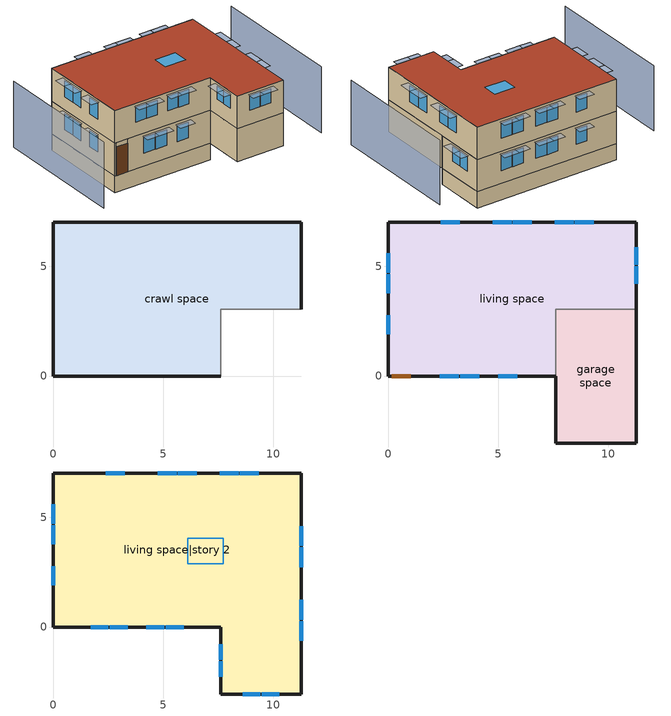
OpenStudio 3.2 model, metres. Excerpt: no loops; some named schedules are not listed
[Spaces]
crawl space
 floor foundation (FloorFndGrndCS): 0,0 0,7.01 11.28,7.01 11.28,3.05 7.62,3.05 7.62,0 z-1.22
 wall foundation (WallFndGrndCS): 11.28,3.05 11.28,7.01 0,7.01 0,0 7.62,0 z-1.22:0
 wall adiabatic (WallFndGrndCS): 7.62,0 7.62,3.05 11.28,3.05 z-1.22:0
garage space
 floor foundation (FloorFndGrndUnfinSlab): 7.62,-3.05 7.62,3.05 11.28,3.05 11.28,-3.05 z0
 wall outside (WallExtUninsUnfin): 7.62,0 7.62,-3.05 11.28,-3.05 11.28,3.05 z0:2.44
 wall to living space (WallIntFinInsUnfin Reversed): 11.28,3.05 7.62,3.05 7.62,0 z0:2.44
living space
 floor to crawl space (FloorCSInsFin Reversed): 0,0 0,7.01 11.28,7.01 11.28,3.05 7.62,3.05 7.62,0 z0
 wall outside (WallExtInsFin): 11.28,3.05 11.28,7.01 0,7.01 0,0 0.13,0 1.05,0 7.62,0 z0:2.44
 window (WindowConstruction): 2.33,0 3.21,0 / 3.27,0 4.14,0 / 4.99,0 5.87,0 z0.97:2.13; 9.35,7.01 8.49,7.01 / 8.43,7.01 7.57,7.01 / 6.53,7.01 5.67,7.01 / 5.61,7.01 4.75,7.01 / 3.25,7.01 2.39,7.01 z0.98:2.13; 0,5.58 0,4.7 / 0,4.64 0,3.77 / 0,2.78 0,1.9 z0.96:2.13; 11.28,4.19 11.28,5 / 11.28,5.06 11.28,5.87 z1.06:2.13
 door (Door): 0.15,0 1.02,0 z0:2.13
living space|story 2
 floor to garage space (FloorFinInsUnfin): 11.28,3.05 11.28,-3.05 7.62,-3.05 7.62,3.05 z2.44
 floor to living space (FloorFinUninsFin): 11.28,7.01 11.28,3.05 7.62,3.05 7.62,0 0,0 0,7.01 z2.44
 wall outside (WallExtInsFin): 0,7.01 0,0 7.62,0 7.62,-3.05 11.28,-3.05 11.28,7.01 0,7.01 z2.44:4.88
 window (WindowConstruction): 8.62,-3.05 9.42,-3.05 / 9.48,-3.05 10.28,-3.05 z3.51:4.57; 1.69,0 2.51,0 / 2.57,0 3.39,0 / 4.23,0 5.05,0 / 5.11,0 5.93,0 z3.49:4.57; 9.35,7.01 8.49,7.01 / 8.43,7.01 7.57,7.01 / 6.53,7.01 5.67,7.01 / 5.61,7.01 4.75,7.01 / 3.25,7.01 2.39,7.01 z3.42:4.57; 7.62,-0.79 7.62,-1.49 / 7.62,-1.55 7.62,-2.26 z3.63:4.57; 0,5.58 0,4.7 / 0,4.64 0,3.77 / 0,2.78 0,1.9 z3.4:4.57; 11.28,-0.64 11.28,0.27 / 11.28,0.34 11.28,1.25 / 11.28,2.72 11.28,3.63 / 11.28,3.69 11.28,4.6 z3.36:4.57
 roof outside (RoofFinInsExt): 7.62,0 7.62,-3.05 11.28,-3.05 11.28,7.01 0,7.01 0,0 z4.88
 skylight (SkylightConstruction): 6.11,2.88 7.73,2.88 7.73,4.03 6.11,4.03 z4.88
shading: -3.05,7.01 -3.05,-3.05 / 14.33,-3.05 14.33,7.01 z0:4.88; 11.28,5.15 11.28,4.04 11.89,4.04 11.89,5.15 z2.29; 11.28,4.75 11.28,3.54 11.89,3.54 11.89,4.75 z4.72; 11.28,3.78 11.28,2.56 11.89,2.56 11.89,3.78 z4.72; 11.28,1.4 11.28,0.18 11.89,0.18 11.89,1.4 z4.72; 8.34,7.01 9.5,7.01 9.5,7.62 8.34,7.62 z4.72; 11.28,6.02 11.28,4.91 11.89,4.91 11.89,6.02 z2.29; 10.43,-3.05 9.33,-3.05 9.33,-3.66 10.43,-3.66 z4.72; 0,3.61 0,4.8 -0.61,4.8 -0.61,3.61 z2.29; 9.57,-3.05 8.47,-3.05 8.47,-3.66 9.57,-3.66 z4.72; 5.52,7.01 6.68,7.01 6.68,7.62 5.52,7.62 z2.29; 6.02,0 4.84,0 4.84,-0.61 6.02,-0.61 z2.29; 5.52,7.01 6.68,7.01 6.68,7.62 5.52,7.62 z4.72; 4.3,0 3.12,0 3.12,-0.61 4.3,-0.61 z2.29; 3.54,0 2.42,0 2.42,-0.61 3.54,-0.61 z4.72; 6.08,0 4.96,0 4.96,-0.61 6.08,-0.61 z4.72; 2.66,0 1.54,0 1.54,-0.61 2.66,-0.61 z4.72; 0,1.75 0,2.93 -0.61,2.93 -0.61,1.75 z2.29; 4.59,7.01 5.76,7.01 5.76,7.62 4.59,7.62 z4.72; 2.24,7.01 3.4,7.01 3.4,7.62 2.24,7.62 z4.72; 0,3.61 0,4.8 -0.61,4.8 -0.61,3.61 z4.72; 8.34,7.01 9.5,7.01 9.5,7.62 8.34,7.62 z2.29; 0,1.75 0,2.93 -0.61,2.93 -0.61,1.75 z4.72; 7.41,7.01 8.58,7.01 8.58,7.62 7.41,7.62 z2.29; 7.41,7.01 8.58,7.01 8.58,7.62 7.41,7.62 z4.72; 4.59,7.01 5.76,7.01 5.76,7.62 4.59,7.62 z2.29; 3.36,0 2.18,0 2.18,-0.61 3.36,-0.61 z2.29; 7.62,-1.65 7.62,-0.63 7.01,-0.63 7.01,-1.65 z4.72; 7.62,-2.42 7.62,-1.4 7.01,-1.4 7.01,-2.42 z4.72; 0,4.55 0,5.73 -0.61,5.73 -0.61,4.55 z4.72; 5.2,0 4.08,0 4.08,-0.61 5.2,-0.61 z4.72; 0,4.55 0,5.73 -0.61,5.73 -0.61,4.55 z2.29; 2.24,7.01 3.4,7.01 3.4,7.62 2.24,7.62 z2.29; 11.28,0.43 11.28,-0.79 11.89,-0.79 11.89,0.43 z4.72
[Site]
Denver Intl Ap_CO_USA: Latitude {deg}=39.83; Longitude {deg}=-104.65; Time Zone {hr}=-7; Elevation {m}=1650; Terrain=Suburbs
[ClimateZones]
Climate Zone Institution Name 1=Building America; Climate Zone Document Year 1=0; Climate Zone Value 1=Cold
[Site:WaterMainsTemperature]
Calculation Method=Correlation; Annual Average Outdoor Air Temperature {C}=10.8753; Maximum Difference In Monthly Average Outdoor Air Temperatures {deltaC}=23.1524
[Site:GroundTemperature:Deep]
10.8753, 10.8753, 10.8753, 10.8753, 10.8753, 10.8753, 10.8753, 10.8753, 10.8753, 10.8753, 10.8753, 10.8753
[Building]
Building 1: North Axis {deg}=22.5; Standards Number of Stories=3; Standards Number of Above Ground Stories=3; Standards Building Type=singlefamilydetached; Standards Number of Living Units=1
[Material] Roughness=Rough
Name | Thickness {m} | Conductivity {W/m-K} | Density {kg/m3} | Specific Heat {J/kg-K} | Thermal Absorptance | Solar Absorptance | Visible Absorptance
Asphalt Shingles, Medium | 0.009525 | 0.162714 | 1121.4 | 1465.45 | 0.91 | 0.85 | 0.85
RoofSheathing | 0.01905 | 0.115458 | 512.64 | 1214.23 | 0.82 | 0.3 | 0.3
RoofIns | 0.23495 | 0.0475499 | 78.34581 | 1123.46 | 0.91 | 0.85 | 0.91
Drywall 0.5 in. | 0.0127 | 0.160291 | 801 | 837.4 | 0.9 | 0.5 | 0.1
FoundationExtVertIns | 0.051816 | 0.029427 | 32.04 | 1214.23
Concrete 8.0 in.; FootingMaterial | 0.2032 | 1.803125 | 2242.8 | 837.4 | 0.9
Concrete 4.0 in. | 0.1016 | 1.803125 | 2242.8 | 837.4 | 0.9
FloorIns | 0.23495 | 2.59817 | 67.691 | 1210.98 | 0.82 | 0.3 | 0.3
Wood Floor | 0.015875 | 0.115458 | 544.68 | 1214.23
Floor Covering | 0.0127 | 0.0433444 | 54.468 | 1339.84 | 0.9 | 0.9
FloorIns 1 | 0.1397 | 0.0489548 | 106.365 | 1151.69 | 0.82 | 0.3 | 0.3
FloorFinStudAndAirFloor | 0.1397 | 0.557395 | 67.691 | 1210.98 | 0.9 | 0.5 | 0.9
Vinyl, Light | 0.009525 | 0.089435 | 177.822 | 1046.75 | 0.9 | 0.3 | 0.3
WallSheathing | 0.0127 | 0.115458 | 512.64 | 1214.23 | 0.82 | 0.3 | 0.3
WallStudAndCavity | 0.0889 | 0.054245 | 162.403 | 1178.92 | 0.9 | 0.3 | 0.9
WallStudAndCavity 1 | 0.0889 | 0.0548529 | 162.403 | 1178.92 | 0.82 | 0.3 | 0.82
WallStudAndCavity 2 | 0.0889 | 0.393744 | 83.0341 | 1211.67 | 0.9 | 0.3 | 0.9
WallStudAndCavity 3 | 0.0889 | 0.397942 | 83.0341 | 1211.67 | 0.82 | 0.3 | 0.3
res furniture material living space|story 2 | 0.1524 | 0.115458 | 640.8 | 1214.23 | 0.9 | 0.6 | 0.1
DoorMaterial | 0.04445 | 0.0612267 | 512.64 | 1214.23 | 0.82 | 0.3 | 0.3
[Construction]
RoofFinInsExt: Asphalt Shingles, Medium, RoofSheathing, RoofIns, Drywall 0.5 in.
WallFndGrndCS: Concrete 8.0 in.
FloorFndGrndCS; FloorFndGrndUnfinSlab: Concrete 4.0 in.
FloorCSInsFin Reversed: Floor Covering, Wood Floor, RoofSheathing, FloorIns
FootingConstruction: FootingMaterial
FloorFinInsUnfin: FloorIns 1, RoofSheathing, Wood Floor, Floor Covering
FloorFinUninsFin: Drywall 0.5 in., FloorFinStudAndAirFloor, RoofSheathing, Wood Floor, Floor Covering
WallExtInsFin: Vinyl, Light, WallSheathing, WallStudAndCavity, Drywall 0.5 in.
WallIntFinInsUnfin Reversed: WallStudAndCavity 1, WallSheathing
WallExtUninsUnfin: Vinyl, Light, WallSheathing, WallStudAndCavity 2
WallIntFinUninsFin: WallStudAndCavity 3, Drywall 0.5 in.
res furniture construction living space|story 2; res furniture construction living space; res furniture construction garage space: res furniture material living space|story 2
WindowConstruction: WindowMaterial
SkylightConstruction: SkylightMaterial
Door: DoorMaterial
[WindowMaterial:Shade]
CoolingShade: Solar Transmittance=0.999; Solar Reflectance=0.00099; Visible Transmittance=0.999; Visible Reflectance=0.00099; Thermal Hemispherical Emissivity=1e-05; Thermal Transmittance=0.999; Thickness {m}=0.0001; Conductivity {W/m-K}=10000; Shade to Glass Distance {m}=0.001; Top Opening Multiplier=0; Bottom Opening Multiplier=0; Left-Side Opening Multiplier=0; Right-Side Opening Multiplier=0; Airflow Permeability=0
[WindowMaterial:SimpleGlazingSystem]
Name | U-Factor {W/m2-K} | Solar Heat Gain Coefficient
WindowMaterial | 2.10086 | 0.21
SkylightMaterial | 1.87374 | 0.45
[ThermalZone] Use Ideal Air Loads=No
living zone; garage zone; crawl zone
[Sizing:Zone] Zone Cooling Design Supply Air Temperature Input Method=SupplyAirTemperature; Zone Cooling Design Supply Air Temperature {C}=14; Zone Cooling Design Supply Air Temperature Difference {deltaC}=11.11; Zone Heating Design Supply Air Temperature Input Method=SupplyAirTemperature; Zone Heating Design Supply Air Temperature {C}=40; Zone Heating Design Supply Air Temperature Difference {deltaC}=11.11; Zone Cooling Design Supply Air Humidity Ratio {kg-H2O/kg-air}=0.0085; Zone Heating Design Supply Air Humidity Ratio {kg-H2O/kg-air}=0.008; Cooling Design Air Flow Method=DesignDay; Heating Design Air Flow Method=DesignDay; Account for Dedicated Outdoor Air System=No; Dedicated Outdoor Air System Control Strategy=NeutralSupplyAir; Dedicated Outdoor Air Low Setpoint Temperature for Design {C}=autosize; Dedicated Outdoor Air High Setpoint Temperature for Design {C}=autosize
garage zone; crawl zone
[Space]
Name | Space Type | Thermal Zone | Building Unit
garage space | Space Type 1 | garage zone
living space; living space|story 2 | Space Type 2 | living zone | unit 1
crawl space | Space Type 3 | crawl zone
[SpaceType]
Name | Standards Space Type
Space Type 1 | garage
Space Type 2 | living
Space Type 3 | crawlspace
[BuildingUnit]
unit 1: Building Unit Type=Residential
[External:File]
8760.csv: File=8760.csv
[People:Definition] Number of People Calculation Method=People; Fraction Radiant=0.319734; Sensible Heat Fraction=0.573; Carbon Dioxide Generation Rate {m3/s-W}=0; Enable ASHRAE 55 Comfort Warnings=No; Mean Radiant Temperature Calculation Type=ZoneAveraged
Name | Number of People {people}
res occupants|living space | 1.13387
res occupants|living space|story 2 | 1.50613
[People] Number of People Schedule=occupants; Activity Level Schedule=res occupants activity schedule; Multiplier=1
Name | People Definition | Space or SpaceType
res occupants|living space | res occupants|living space | living space
res occupants|living space|story 2 | res occupants|living space|story 2 | living space|story 2
[Foundation:Kiva] Wall Height Above Grade {m}=0.2032; Wall Depth Below Slab {m}=0.2032
Name | Exterior Vertical Insulation Material | Exterior Vertical Insulation Depth {m} | Footing Wall Construction
Foundation Kiva 1 | FoundationExtVertIns | 1.2192
Foundation Kiva 2 |  |  | FootingConstruction
[Foundation:Kiva:Settings]
Soil Conductivity {W/m-K}=1.731; Soil Density {kg/m3}=1842.3; Soil Specific Heat {J/kg-K}=418.7; Ground Solar Absorptivity=0.9; Ground Thermal Absorptivity=0.9; Ground Surface Roughness {m}=0.03; Far-Field Width {m}=40; Deep-Ground Boundary Condition=ZeroFlux; Deep-Ground Depth {m}=40; Minimum Cell Dimension {m}=0.02; Maximum Cell Growth Coefficient=1.5; Simulation Timestep=Hourly
[SurfaceProperty:ExposedFoundationPerimeter] Exposed Perimeter Calculation Method=TotalExposedPerimeter
Name | Total Exposed Perimeter {m}
Surface 23 | 29.8704
Surface 1 | 12.8016
[InternalMass:Definition] Design Level Calculation Method=SurfaceArea
Name | Construction | Surface Area {m2}
living space|story 2 Partition | WallIntFinUninsFin | 90.2089
living space Partition | WallIntFinUninsFin | 67.9121
res furniture mass living space|story 2 | res furniture construction living space|story 2 | 36.0835
res furniture mass living space | res furniture construction living space | 27.1648
res furniture mass garage space | res furniture construction garage space | 2.22967
[InternalMass] Multiplier=1
Name | Internal Mass Definition | Space or SpaceType
living space|story 2 Partition | living space|story 2 Partition | living space|story 2
living space Partition | living space Partition | living space
res furniture mass living space|story 2 | res furniture mass living space|story 2 | living space|story 2
res furniture mass living space | res furniture mass living space | living space
res furniture mass garage space | res furniture mass garage space | garage space
[ShadingControl]
WindowShadingControl: Shading Type=InteriorShade; Shading Device Material=CoolingShade; Shading Control Type=OnIfScheduleAllows; Schedule=Window shading schedule; Shading Control Is Scheduled=Yes; Multiple Surface Control Type=Sequential; Sub Surface Name 1=Surface 10 - Window 1; Sub Surface Name 2=Surface 18 - Window 4; Sub Surface Name 3=Surface 18 - Window 3; Sub Surface Name 4=Surface 18 - Window 2; Sub Surface Name 5=Surface 17 - Window 1; Sub Surface Name 6=Surface 10 - Window 2; Sub Surface Name 7=Surface 19 - Window 2; Sub Surface Name 8=Surface 8 - Window 2; Sub Surface Name 9=Surface 19 - Window 1; Sub Surface Name 10=Surface 9 - Window 3; Sub Surface Name 11=Surface 13 - Window 3; Sub Surface Name 12=Surface 17 - Window 3; Sub Surface Name 13=Surface 13 - Window 2; Sub Surface Name 14=Surface 21 - Window 2; Sub Surface Name 15=Surface 21 - Window 4; Sub Surface Name 16=Surface 21 - Window 1; Sub Surface Name 17=Surface 8 - Window 3; Sub Surface Name 18=Surface 17 - Window 4; Sub Surface Name 19=Surface 17 - Window 5; Sub Surface Name 20=Surface 16 - Window 2; Sub Surface Name 21=Surface 9 - Window 1; Sub Surface Name 22=Surface 16 - Window 3; Sub Surface Name 23=Surface 9 - Window 2; Sub Surface Name 24=Surface 17 - Window 2; Sub Surface Name 25=Surface 9 - Window 4; Sub Surface Name 26=Surface 13 - Window 1; Sub Surface Name 27=Surface 20 - Window 1; Sub Surface Name 28=Surface 20 - Window 2; Sub Surface Name 29=Surface 16 - Window 1; Sub Surface Name 30=Surface 21 - Window 3; Sub Surface Name 31=Surface 8 - Window 1; Sub Surface Name 32=Surface 9 - Window 5; Sub Surface Name 33=Surface 18 - Window 1
[WaterUse:Equipment:Definition]
Name | Peak Flow Rate {m3/s} | Target Temperature Schedule
res shower | 0.0176332 | fixtures temperature schedule
res sink | 0.0157378 | fixtures temperature schedule
res bath | 0.00441644 | fixtures temperature schedule
res shower dist; res sink dist; res bath dist | 0 | fixtures temperature schedule
res dw | 0.00104011 | res dw temperature schedule
res cw | 0.00629939 | res cw temperature schedule
[WaterUse:Equipment] Space=living space
Name | Water Use Equipment Definition | Flow Rate Fraction Schedule
res shower | res shower | showers
res sink | res sink | sinks
res bath | res bath | baths
res shower dist | res shower dist | showers
res sink dist | res sink dist | sinks
res bath dist | res bath dist | baths
res dw | res dw | dishwasher
res cw | res cw | clothes_washer
[OtherEquipment:Definition] Design Level Calculation Method=EquipmentLevel
Name | Design Level {W} | Fraction Latent | Fraction Radiant | Fraction Lost
res shower | 507081 | 0.487197 | 0 | 0
res sink | 158036 | 0.312221 | 0 | 0
res bath | 65146.3 | 0 | 0 | 0
res hot water distribution | 99.0622 | 0 | 0 | 0
res range gas | 373.944 | 0.2 | 0.18 | 0.5
res cd gas | 195439 | 0.05 | 0.06 | 0.85
[OtherEquipment] Space or SpaceType=living space
Name | Other Equipment Definition | Schedule | Fuel Type
res shower | res shower | showers
res sink | res sink | sinks
res bath | res bath | baths
res hot water distribution | res hot water distribution | res hot water distribution schedule
res range gas | res range gas | cooking_range | NaturalGas
res cd gas | res cd gas | clothes_dryer | NaturalGas
[ElectricEquipment:Definition] Design Level Calculation Method=EquipmentLevel
Name | Design Level {W} | Fraction Latent | Fraction Radiant | Fraction Lost
res ceil fan non benchmark equip | 0 | 0 | 0.558 | 0.07
res ceil fan benchmark|living space | 15.3212 | 0 | 0.558 | 0.07
res ceil fan benchmark|living space|story 2 | 20.3514 | 0 | 0.558 | 0.07
res refrig | 65.0889 | 0 | 0 | 0
res range electric | 35.8746 | 0.3 | 0.24 | 0.3
res dw | 136388 | 0.15 | 0.36 | 0.25
res cw | 70491.5 | 0 | 0.48 | 0.2
res cd electric | 14710.5 | 0 | 0.6 | 0
res misc plug loads|living space | 191.78 | 0.021 | 0.558 | 0.049
res misc plug loads|living space|story 2 | 254.744 | 0.021 | 0.558 | 0.049
res infil_1 house fan; res infil_1 range fan; res infil_1 bath fan | 0 | 0 | 0 | 1
[ElectricEquipment]
Name | Electric Equipment Definition | Space or SpaceType | Schedule
res ceil fan non benchmark equip | res ceil fan non benchmark equip | living space | res ceil fan master
res ceil fan benchmark|living space | res ceil fan benchmark|living space | living space | ceiling_fan
res ceil fan benchmark|living space|story 2 | res ceil fan benchmark|living space|story 2 | living space|story 2 | ceiling_fan
res refrig | res refrig | living space | res refrig schedule
res range electric | res range electric | living space | cooking_range
res dw | res dw | living space | dishwasher_power
res cw | res cw | living space | clothes_washer_power
res cd electric | res cd electric | living space | clothes_dryer
res misc plug loads|living space | res misc plug loads|living space | living space | plug_loads
res misc plug loads|living space|story 2 | res misc plug loads|living space|story 2 | living space|story 2 | plug_loads
res infil_1 house fan | res infil_1 house fan | living space | Always On Discrete
res infil_1 range fan | res infil_1 range fan | living space | Always On Discrete
res infil_1 bath fan | res infil_1 bath fan | living space | Always On Discrete
[EnergyManagementSystem:Sensor]
Name | Output Variable or Output Meter Index Key | Output Variable or Output Meter
res_ceil_fan_sched_val_sensor | res ceil fan schedule | Schedule Value
res_nv_pb_s |  | Site Outdoor Air Barometric Pressure
res_af_vw_s |  | Site Wind Speed
res_nv_wt_s |  | Site Outdoor Air Humidity Ratio
res_nv_1_nva_s | res nv_1 avail schedule | Schedule Value
res_nv_1_sp_s | res nv_1 temp schedule | Schedule Value
res_infil_1_range_sch_s | res mv_1 range exhaust schedule | Schedule Value
res_infil_1_bath_sch_s | res mv_1 bath exhaust schedule | Schedule Value
res_infil_1_dryer_sch_s | clothes_dryer_exhaust | Schedule Value
res_infil_1_wh_sch_s | Always On Discrete | Schedule Value
[EnergyManagementSystem:Actuator]
Name | Actuated Component | Actuated Component Type | Actuated Component Control Type
res_ceil_fan_sched_override | res ceil fan master | Schedule:Constant | Schedule Value
res_nv_1_flow_act | res nv_1 flow | Zone Infiltration | Air Exchange Flow Rate
res_infil_1_house_fan_act | res infil_1 house fan | ElectricEquipment | Electricity Rate
res_infil_1_range_fan_act | res infil_1 range fan | ElectricEquipment | Electricity Rate
res_infil_1_bath_fan_act | res infil_1 bath fan | ElectricEquipment | Electricity Rate
res_infil_1_flow_act | res infil_1 flow | Zone Infiltration | Air Exchange Flow Rate
[EnergyManagementSystem:Program]
res_ceil_fan_schedule_program: If res_ceil_fan_sched_val_sensor == 0; Set res_ceil_fan_sched_override = 0; ElseIf res_ceil_fan_tin_sensor < 24.389; Set res_ceil_fan_sched_override = 0; Else; Set res_ceil_fan_sched_override = 1; EndIf
res_nv_1_program: Set Tdiff = res_af_1_tin_s-res_af_1_tt_s; Set dT = (@Abs Tdiff); Set pt = (@RhFnTdbWPb res_af_1_tt_s res_nv_wt_s res_nv_pb_s); Set NVA = 12608.532952138625; Set Cs = 0.00017926040778923255; Set Cw = 8.70903777141566e-05; Set MNV = 2.1420121288704004; Set MHR = 0.0115; Set MRH = 0.7; Set temp1 = (res_nv_1_nva_s*NVA); Set SGNV = temp1*((((Cs*dT)+(Cw*(res_af_vw_s^2)))^0.5)/1000); If (res_nv_wt_s<MHR) && (pt<MRH) && (res_af_1_tin_s>res_nv_1_sp_s); Set temp2 = (res_af_1_tin_s-res_nv_1_sp_s); Set NVadj1 = temp2/(res_af_1_tin_s-res_af_1_tt_s); Set NVadj2 = (@Min NVadj1 1); Set NVadj3 = (@Max NVadj2 0); Set NVadj = SGNV*NVadj3; Set res_nv_1_flow_act = (@Min NVadj MNV); Else; Set res_nv_1_flow_act = 0; EndIf
res_infil_1_program: Set p_m = 0.14; Set p_s = 0.22; Set s_m = 270; Set s_s = 370; Set z_m = 9.99744; Set z_s = 4.8768; Set f_t = (((s_m/z_m)^p_m)*((z_s/s_s)^p_s)); Set Tdiff = res_af_1_tin_s-res_af_1_tt_s; Set dT = @Abs Tdiff; Set c = 0.0593; Set Cs = 0.0741; Set Cw = 0.1284; Set n = 0.67; Set sft = (f_t*0.7000000000000001); Set temp1 = ((c*Cw)*((sft*res_af_vw_s)^(2*n)))^2; Set Qn = (((c*Cs*(dT^n))^2)+temp1)^0.5; Set Tdiff = res_af_1_tin_s-res_af_1_tt_s; Set dT = @Abs Tdiff; Set QWHV = res_infil_1_wh_sch_s*0.0222; Set Qrange = res_infil_1_range_sch_s*0.0472; Set Qdryer = res_infil_1_dryer_sch_s*0.0472; Set Qbath = res_infil_1_bath_sch_s*0.0472; Set QhpwhOut = 0; Set QhpwhIn = 0; Set QductsOut = 0; Set QductsIn = 0; Set Qout = QWHV+Qrange+Qbath+Qdryer+QhpwhOut+QductsOut; Set Qin = QhpwhIn+QductsIn; Set Qu = (@Abs (Qout-Qin)); Set Qb = (@Min Qout Qin); Set faneff_wh = 0.9438948864000002; Set res_infil_1_house_fan_act = (QWHV*300)/faneff_wh*1; Set faneff_sp = 0.4719474432000001; Set res_infil_1_range_fan_act = (Qrange*300)/faneff_sp; Set res_infil_1_bath_fan_act = (Qbath*300)/faneff_sp; Set Q_acctd_for_elsewhere = QhpwhOut+QhpwhIn+QductsOut+QductsIn; Set res_infil_1_flow_act = (((Qu^2)+(Qn^2))^0.5)-Q_acctd_for_elsewhere; Set res_infil_1_flow_act = (@Max res_infil_1_flow_act 0)
[EnergyManagementSystem:ProgramCallingManager]
res ceil fan program calling manager: BeginTimestepBeforePredictor; res_ceil_fan_schedule_program
res af_1 program calling manager: BeginTimestepBeforePredictor; res_infil_1_program; res_nv_1_program
[Lights:Definition] Design Level Calculation Method=LightingLevel; Fraction Radiant=0.6; Fraction Visible=0.2; Return Air Fraction=0
Name | Lighting Level {W}
res lighting interior living space | 195.532
res lighting interior living space|story 2 | 259.728
res lighting garage garage space | 22.6628
[Lights] Fraction Replaceable=1
Name | Lights Definition | Space or SpaceType | Schedule
res lighting interior living space | res lighting interior living space | living space | lighting_interior
res lighting interior living space|story 2 | res lighting interior living space|story 2 | living space|story 2 | lighting_interior
res lighting garage garage space | res lighting garage garage space | garage space | lighting_garage
[Exterior:Lights:Definition]
res lighting exterior: Design Level {W}=41.9489
[Exterior:Lights]
res lighting exterior: Exterior Lights Definition=res lighting exterior; Schedule=lighting_exterior
[SpaceInfiltration:EffectiveLeakageArea]
res infil|garage space: Space or SpaceType=garage space; Schedule=Always On Discrete; Effective Air Leakage Area {cm2}=75.4291; Stack Coefficient=0.000129067; Wind Coefficient=4.38083e-05
[SpaceInfiltration:DesignFlowRate] Space or SpaceType=living space; Schedule=Always On Discrete; Design Flow Rate Calculation Method=Flow/Space; Design Flow Rate {m3/s}=0
res nv_1 flow; res infil_1 flow
[Schedule:File] External File=8760.csv; Rows to Skip at Top=1; Number of Hours of Data=8760; Minutes per Item=60
Name | Column Number
occupants | 1
showers | 12
sinks | 13
baths | 11
ceiling_fan | 14
cooking_range | 2
dishwasher | 10
dishwasher_power | 17
clothes_washer | 8
clothes_washer_power | 16
clothes_dryer | 9
lighting_interior | 4
lighting_garage | 6
lighting_exterior | 5
plug_loads | 3
[Schedule:Constant]
Name | Value
res occupants activity schedule | 112.539
fixtures temperature schedule | 43.3333
Always On Discrete; res ceil fan master | 1
res dw temperature schedule; res cw temperature schedule | 52.666
[Schedule:Ruleset]
Name | Default Day Schedule | Summer Design Day Schedule | Winter Design Day Schedule
Window shading schedule | Schedule Day 3
res hot water distribution schedule | Schedule Day 4
res ceil fan schedule | Schedule Day 5
res refrig schedule | Schedule Day 8 | res refrig schedule summer design | res refrig schedule winter design
res nv_1 temp schedule | Schedule Day 11
res nv_1 avail schedule | Schedule Day 12
res mv_1 range exhaust schedule | Schedule Day 15 | res mv_1 range exhaust schedule summer design | res mv_1 range exhaust schedule winter design
